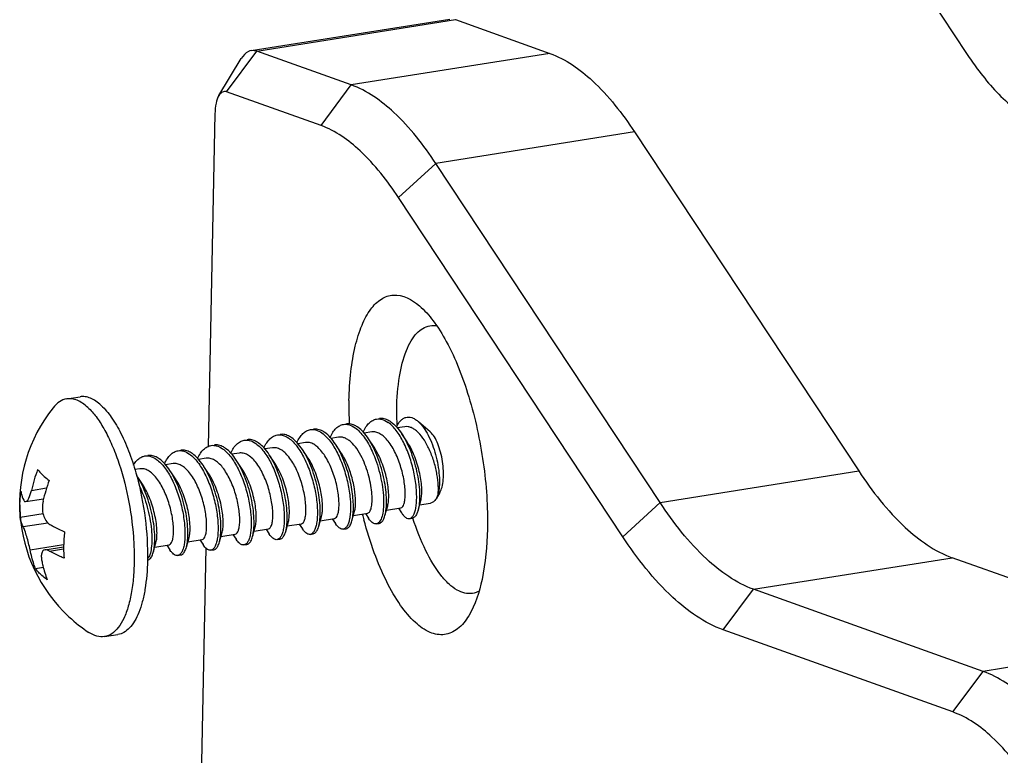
# Model space of a CAD drawing. Header units: millimetres. Extents: x 0 to 549, y 0 to 190.
# Drawn here: x 44.63 to 59, y 78.87 to 89.66 of the extents above; entities that cross this region are included whole.
import ezdxf

# ---------------------------------------------------------------- set-up
doc = ezdxf.new("R2010")
doc.units = ezdxf.units.MM
doc.layers.add('02___PRT_ALL_AXES', color=7, linetype='Continuous')

msp = doc.modelspace()

# ---------------------------------------------------------------- linework, layer by layer
at = {"color": 7, "linetype": 'Continuous'}
for p, q in [((56.563, 92.07), (58.488, 89.158)), ((48.021, 89.201), (50.926, 89.664)), ((48.103, 89.192), (51.009, 89.655)), ((51.009, 89.655), (52.39, 89.161)), ((48.103, 89.192), (48.021, 89.201)), ((47.547, 88.544), (47.875, 89.086)), ((47.661, 88.597), (48.103, 89.192)), ((49.484, 88.699), (48.103, 89.192)), ((52.39, 89.161), (49.484, 88.699)), ((49.042, 88.103), (49.484, 88.699)), ((49.042, 88.103), (47.661, 88.597)), ((47.49, 88.277), (47.389, 83.405)), ((53.628, 88.012), (50.722, 87.549)), ((53.628, 88.012), (56.91, 83.047)), ((50.177, 87.05), (50.722, 87.549)), ((54.004, 82.584), (50.722, 87.549)), ((53.458, 82.084), (50.177, 87.05)), ((54.004, 82.584), (56.91, 83.047)), ((53.458, 82.084), (54.004, 82.584)), ((47.358, 81.92), (47.158, 72.286)), ((55.371, 81.314), (58.277, 81.777)), ((61.636, 80.576), (58.277, 81.777)), ((54.928, 80.719), (55.371, 81.314)), ((58.73, 80.113), (55.371, 81.314)), ((58.288, 79.518), (54.928, 80.719)), ((61.636, 80.576), (58.73, 80.113)), ((58.288, 79.518), (58.73, 80.113))]:
    msp.add_line(p, q, dxfattribs=at)
at = {"color": 6, "linetype": 'Continuous'}
for p, q in [((50.459, 83.775), (50.468, 83.767)), ((50.64, 83.62), (50.469, 83.767)), ((49.784, 83.618), (49.673, 83.6)), ((50.268, 83.695), (50.157, 83.677)), ((50.645, 83.615), (50.639, 83.62)), ((48.815, 83.463), (48.704, 83.446)), ((49.299, 83.541), (49.188, 83.523)), ((49.818, 83.394), (49.738, 83.515)), ((50.303, 83.471), (50.223, 83.592)), ((48.331, 83.386), (48.22, 83.369)), ((48.85, 83.24), (48.77, 83.361)), ((49.334, 83.317), (49.254, 83.438)), ((47.362, 83.232), (47.251, 83.214)), ((47.846, 83.309), (47.735, 83.292)), ((47.881, 83.086), (47.801, 83.207)), ((48.365, 83.163), (48.285, 83.284)), ((46.393, 83.078), (46.319, 83.066)), ((46.878, 83.155), (46.767, 83.137)), ((44.804, 82.763), (45.028, 82.798)), ((44.722, 82.598), (44.983, 82.639)), ((50.462, 82.47), (50.502, 82.614)), ((50.781, 82.731), (50.725, 82.639)), ((50.762, 82.733), (50.754, 82.703)), ((49.494, 82.316), (49.533, 82.459)), ((49.978, 82.393), (50.018, 82.537)), ((50, 82.473), (50.209, 82.506)), ((50.176, 82.501), (50.221, 82.432)), ((50.484, 82.55), (50.645, 82.576)), ((44.977, 82.417), (44.642, 82.364)), ((49.009, 82.239), (49.049, 82.382)), ((49.031, 82.319), (49.24, 82.352)), ((49.207, 82.347), (49.253, 82.278)), ((49.516, 82.396), (49.725, 82.429)), ((49.65, 82.406), (49.647, 82.416)), ((49.691, 82.424), (49.737, 82.355)), ((49.753, 82.332), (49.737, 82.355)), ((44.684, 82.232), (45.044, 82.289)), ((48.041, 82.085), (48.08, 82.228)), ((48.063, 82.165), (48.272, 82.198)), ((48.238, 82.193), (48.284, 82.123)), ((48.525, 82.162), (48.565, 82.305)), ((48.547, 82.242), (48.756, 82.275)), ((48.723, 82.27), (48.769, 82.2)), ((48.784, 82.178), (48.769, 82.2)), ((49.269, 82.255), (49.253, 82.278)), ((47.094, 82.01), (47.303, 82.044)), ((47.27, 82.038), (47.316, 81.969)), ((47.578, 82.087), (47.787, 82.121)), ((47.754, 82.115), (47.8, 82.046)), ((47.816, 82.024), (47.8, 82.046)), ((48.3, 82.101), (48.284, 82.123)), ((44.786, 81.89), (45.276, 81.968)), ((45.004, 81.891), (45.276, 81.935)), ((45.068, 81.875), (45.276, 81.908)), ((46.61, 81.933), (46.819, 81.966)), ((46.786, 81.961), (46.831, 81.892)), ((46.847, 81.87), (46.831, 81.892)), ((47.332, 81.947), (47.316, 81.969)), ((44.98, 81.631), (44.866, 81.613))]:
    msp.add_line(p, q, dxfattribs=at)
for points in [[(46.913, 82.932), (46.845, 83.033), (46.832, 83.052)], [(47.397, 83.009), (47.329, 83.11), (47.317, 83.13)], [(46.428, 82.854), (46.361, 82.956), (46.348, 82.975)], [(47.072, 81.93), (47.097, 82.021), (47.112, 82.074)], [(47.556, 82.007), (47.581, 82.099), (47.596, 82.151)], [(46.588, 81.853), (46.613, 81.944), (46.627, 81.997)]]:
    msp.add_lwpolyline(points, dxfattribs=at)
for centre, radius, start, end in [((55.077, 83.967), 5.627, 178.8831, 182.3106), ((54.499, 83.869), 4.351, 178.8524, 182.0414), ((47.118, 82.231), 2.374, 159.3857, 167.0677), ((47.312, 82.066), 2.399, 159.4259, 167.0275), ((45.523, 82.431), 0.989, 33.3805, 34.2131), ((55.598, 83.919), 6.137, 194.2641, 194.9792), ((50.305, 82.438), 0.0966, 313.6103, 315.8881)]:
    msp.add_arc(centre, radius, start, end, dxfattribs=at)
at = {"color": 7, "linetype": 'Continuous'}
for points, knots in [([(61.324, 88.407), (61.162, 89.551), (60.758, 91.798), (59.917, 95.029), (58.877, 97.988), (57.681, 100.558), (56.376, 102.64), (55.172, 103.982), (54.181, 104.701), (53.48, 105.043), (52.786, 105.212), (52.328, 105.202), (52.111, 105.168)], [0, 0, 0, 0, 0.17044, 0.336301, 0.491921, 0.632273, 0.753448, 0.853352, 0.895597, 0.933336, 0.967621, 1, 1, 1, 1]), ([(60.639, 88.323), (60.45, 89.664), (59.959, 92.275), (58.902, 95.963), (57.772, 98.756), (56.741, 100.685), (55.96, 101.892), (55.155, 102.896), (54.336, 103.684), (53.511, 104.246), (52.685, 104.568), (51.869, 104.632), (51.088, 104.426), (50.372, 103.963), (49.974, 103.529), (49.785, 103.283)], [0, 0, 0, 0, 0.184005, 0.360412, 0.520507, 0.592175, 0.657304, 0.715486, 0.766646, 0.811188, 0.850217, 0.885748, 0.920635, 0.957918, 1, 1, 1, 1]), ([(48.021, 89.201), (48.007, 89.199), (47.946, 89.18), (47.901, 89.128), (47.875, 89.086)], [0, 0, 0, 0, 0.221653, 1, 1, 1, 1]), ([(52.39, 89.161), (52.623, 89.078), (53.1, 88.734), (53.45, 88.281), (53.628, 88.012)], [0, 0, 0, 0, 0.433539, 1, 1, 1, 1]), ([(58.488, 89.158), (58.537, 89.083), (58.725, 88.815), (58.942, 88.565), (59.121, 88.411)], [0, 0, 0, 0, 0.276053, 1, 1, 1, 1]), ([(50.722, 87.549), (50.544, 87.818), (50.194, 88.271), (49.717, 88.616), (49.484, 88.699)], [0, 0, 0, 0, 0.566461, 1, 1, 1, 1]), ([(47.547, 88.544), (47.526, 88.51), (47.499, 88.42), (47.491, 88.329), (47.49, 88.277)], [0, 0, 0, 0, 0.432508, 1, 1, 1, 1]), ([(47.661, 88.597), (47.642, 88.604), (47.591, 88.603), (47.56, 88.565), (47.547, 88.544)], [0, 0, 0, 0, 0.458788, 1, 1, 1, 1]), ([(50.177, 87.05), (50.013, 87.296), (49.693, 87.712), (49.255, 88.027), (49.042, 88.103)], [0, 0, 0, 0, 0.566461, 1, 1, 1, 1]), ([(49.451, 84.077), (49.454, 84.218), (49.471, 84.486), (49.532, 84.857), (49.626, 85.168), (49.751, 85.407), (49.907, 85.571), (50.174, 85.667), (50.377, 85.556), (50.482, 85.466)], [0, 0, 0, 0, 0.19244, 0.364126, 0.511054, 0.631809, 0.72905, 0.812539, 1, 1, 1, 1]), ([(50.482, 85.466), (50.557, 85.401), (50.703, 85.235), (50.971, 84.799), (51.238, 84.102), (51.438, 83.176), (51.484, 82.52), (51.477, 82.196)], [0, 0, 0, 0, 0.085288, 0.188263, 0.438207, 0.721409, 1, 1, 1, 1]), ([(50.149, 83.956), (50.152, 84.115), (50.175, 84.404), (50.255, 84.741), (50.355, 84.95), (50.454, 85.091), (50.563, 85.162), (50.636, 85.174)], [0, 0, 0, 0, 0.343358, 0.626184, 0.741897, 0.840777, 1, 1, 1, 1]), ([(56.91, 83.047), (57.106, 82.749), (57.493, 82.249), (58.02, 81.869), (58.277, 81.777)], [0, 0, 0, 0, 0.566461, 1, 1, 1, 1]), ([(55.371, 81.314), (55.114, 81.406), (54.587, 81.786), (54.2, 82.286), (54.004, 82.584)], [0, 0, 0, 0, 0.433539, 1, 1, 1, 1]), ([(51.204, 80.928), (51.161, 80.856), (51.065, 80.73), (50.85, 80.629), (50.616, 80.674), (50.396, 80.836), (50.185, 81.093), (49.987, 81.439), (49.809, 81.86), (49.713, 82.169), (49.669, 82.332)], [0, 0, 0, 0, 0.096389, 0.175491, 0.255725, 0.354715, 0.480135, 0.632293, 0.807546, 1, 1, 1, 1]), ([(51.26, 81.254), (51.184, 81.241), (51.051, 81.28), (50.906, 81.394), (50.739, 81.579), (50.553, 81.901), (50.439, 82.192), (50.387, 82.354)], [0, 0, 0, 0, 0.156547, 0.25519, 0.37128, 0.655858, 1, 1, 1, 1]), ([(51.477, 82.196), (51.472, 81.949), (51.433, 81.515), (51.302, 81.089), (51.204, 80.928)], [0, 0, 0, 0, 0.56751, 1, 1, 1, 1]), ([(54.928, 80.719), (54.652, 80.818), (54.085, 81.226), (53.669, 81.764), (53.458, 82.084)], [0, 0, 0, 0, 0.433539, 1, 1, 1, 1]), ([(59.968, 78.964), (59.79, 79.233), (59.44, 79.686), (58.963, 80.03), (58.73, 80.113)], [0, 0, 0, 0, 0.566461, 1, 1, 1, 1]), ([(59.423, 78.464), (59.26, 78.711), (58.939, 79.126), (58.501, 79.442), (58.288, 79.518)], [0, 0, 0, 0, 0.566461, 1, 1, 1, 1])]:
    msp.add_open_spline(points, degree=3, knots=knots, dxfattribs=at)
for points in [[(50.636, 85.174), (50.671, 85.179), (50.707, 85.178), (50.741, 85.171)], [(51.356, 81.287), (51.327, 81.271), (51.294, 81.259), (51.26, 81.254)]]:
    msp.add_open_spline(points, degree=3, dxfattribs=at)
at = {"color": 6, "linetype": 'Continuous'}
for points, knots in [([(49.659, 83.617), (49.671, 83.642), (49.696, 83.689), (49.743, 83.748), (49.796, 83.789), (49.836, 83.803), (49.856, 83.806)], [0, 0, 0, 0, 0.298256, 0.559159, 0.788784, 1, 1, 1, 1]), ([(49.897, 83.808), (49.907, 83.807), (49.953, 83.8), (49.995, 83.778), (50.024, 83.757)], [0, 0, 0, 0, 0.229895, 1, 1, 1, 1]), ([(50.036, 83.783), (50.014, 83.795), (49.97, 83.814), (49.921, 83.816), (49.898, 83.813)], [0, 0, 0, 0, 0.525834, 1, 1, 1, 1]), ([(50.374, 82.371), (50.385, 82.382), (50.403, 82.411), (50.422, 82.465), (50.435, 82.534), (50.445, 82.65), (50.438, 82.819), (50.403, 83.036), (50.341, 83.258), (50.256, 83.464), (50.154, 83.635), (50.069, 83.725), (50.024, 83.757)], [0, 0, 0, 0, 0.029469, 0.067235, 0.113689, 0.168421, 0.298872, 0.448684, 0.605509, 0.756579, 0.890578, 1, 1, 1, 1]), ([(50.066, 83.764), (50.064, 83.766), (50.054, 83.773), (50.044, 83.779), (50.036, 83.783)], [0, 0, 0, 0, 0.256048, 1, 1, 1, 1]), ([(50.066, 83.764), (50.096, 83.743), (50.153, 83.69), (50.199, 83.627), (50.223, 83.592)], [0, 0, 0, 0, 0.461601, 1, 1, 1, 1]), ([(50.145, 83.693), (50.154, 83.71), (50.172, 83.743), (50.205, 83.784), (50.243, 83.815), (50.283, 83.833), (50.327, 83.838), (50.372, 83.829), (50.417, 83.808), (50.445, 83.787), (50.459, 83.775)], [0, 0, 0, 0, 0.150888, 0.284926, 0.404588, 0.514609, 0.621968, 0.734514, 0.859043, 1, 1, 1, 1]), ([(50.468, 83.767), (50.496, 83.742), (50.548, 83.679), (50.641, 83.522), (50.727, 83.287), (50.772, 83.04), (50.778, 82.853), (50.769, 82.77), (50.762, 82.733)], [0, 0, 0, 0, 0.100778, 0.219504, 0.493983, 0.774511, 0.897856, 1, 1, 1, 1]), ([(48.691, 83.462), (48.702, 83.488), (48.727, 83.535), (48.774, 83.594), (48.827, 83.635), (48.868, 83.649), (48.887, 83.652)], [0, 0, 0, 0, 0.29826, 0.559156, 0.788776, 1, 1, 1, 1]), ([(48.928, 83.654), (48.939, 83.653), (48.984, 83.646), (49.026, 83.624), (49.055, 83.603)], [0, 0, 0, 0, 0.229895, 1, 1, 1, 1]), ([(49.068, 83.629), (49.046, 83.641), (49.001, 83.66), (48.952, 83.662), (48.93, 83.659)], [0, 0, 0, 0, 0.525833, 1, 1, 1, 1]), ([(49.055, 83.603), (49.101, 83.571), (49.187, 83.478), (49.29, 83.304), (49.376, 83.094), (49.437, 82.869), (49.471, 82.65), (49.476, 82.481), (49.465, 82.366), (49.45, 82.299), (49.43, 82.247), (49.41, 82.22), (49.399, 82.211)], [0, 0, 0, 0, 0.11056, 0.246196, 0.398996, 0.557132, 0.707323, 0.836847, 0.890586, 0.935728, 0.971976, 1, 1, 1, 1]), ([(49.098, 83.61), (49.095, 83.612), (49.085, 83.618), (49.075, 83.625), (49.068, 83.629)], [0, 0, 0, 0, 0.25605, 1, 1, 1, 1]), ([(49.254, 83.438), (49.231, 83.473), (49.184, 83.535), (49.127, 83.589), (49.098, 83.61)], [0, 0, 0, 0, 0.538385, 1, 1, 1, 1]), ([(49.175, 83.539), (49.186, 83.565), (49.211, 83.612), (49.258, 83.671), (49.312, 83.712), (49.352, 83.726), (49.372, 83.729)], [0, 0, 0, 0, 0.298284, 0.559201, 0.788816, 1, 1, 1, 1]), ([(49.413, 83.731), (49.423, 83.73), (49.469, 83.723), (49.511, 83.701), (49.54, 83.68)], [0, 0, 0, 0, 0.229897, 1, 1, 1, 1]), ([(49.552, 83.706), (49.53, 83.718), (49.485, 83.737), (49.436, 83.739), (49.414, 83.736)], [0, 0, 0, 0, 0.52583, 1, 1, 1, 1]), ([(49.54, 83.68), (49.564, 83.663), (49.612, 83.62), (49.703, 83.508), (49.757, 83.408), (49.79, 83.335)], [0, 0, 0, 0, 0.20828, 0.44643, 1, 1, 1, 1]), ([(49.582, 83.687), (49.579, 83.689), (49.57, 83.695), (49.56, 83.702), (49.552, 83.706)], [0, 0, 0, 0, 0.256051, 1, 1, 1, 1]), ([(49.738, 83.515), (49.715, 83.55), (49.668, 83.613), (49.611, 83.666), (49.582, 83.687)], [0, 0, 0, 0, 0.5384, 1, 1, 1, 1]), ([(50.209, 82.506), (50.232, 82.51), (50.252, 82.546), (50.263, 82.585), (50.271, 82.629), (50.276, 82.694), (50.273, 82.782), (50.262, 82.882), (50.242, 82.988), (50.204, 83.134), (50.14, 83.304), (50.052, 83.455), (49.969, 83.546), (49.908, 83.593), (49.846, 83.619), (49.803, 83.621), (49.784, 83.618)], [0, 0, 0, 0, 0.051838, 0.072148, 0.095587, 0.151454, 0.218147, 0.293643, 0.375492, 0.46099, 0.631624, 0.78475, 0.850039, 0.906713, 0.955717, 1, 1, 1, 1]), ([(50.754, 82.703), (50.76, 82.746), (50.76, 82.844), (50.741, 83.001), (50.701, 83.173), (50.64, 83.342), (50.562, 83.492), (50.484, 83.595), (50.416, 83.653), (50.366, 83.682), (50.317, 83.697), (50.283, 83.697), (50.268, 83.695)], [0, 0, 0, 0, 0.109107, 0.244848, 0.395963, 0.549708, 0.693704, 0.817983, 0.871109, 0.918269, 0.960543, 1, 1, 1, 1]), ([(50.781, 82.731), (50.796, 82.756), (50.818, 82.819), (50.835, 82.926), (50.836, 83.052), (50.822, 83.186), (50.795, 83.319), (50.755, 83.44), (50.708, 83.54), (50.667, 83.595), (50.645, 83.615)], [0, 0, 0, 0, 0.092746, 0.210766, 0.348237, 0.496369, 0.645043, 0.784076, 0.90447, 1, 1, 1, 1]), ([(47.722, 83.308), (47.734, 83.334), (47.759, 83.381), (47.805, 83.44), (47.859, 83.48), (47.899, 83.494), (47.919, 83.498)], [0, 0, 0, 0, 0.298268, 0.559172, 0.788792, 1, 1, 1, 1]), ([(47.96, 83.499), (47.97, 83.498), (48.016, 83.491), (48.058, 83.469), (48.087, 83.449)], [0, 0, 0, 0, 0.229895, 1, 1, 1, 1]), ([(48.099, 83.475), (48.077, 83.487), (48.032, 83.506), (47.983, 83.508), (47.961, 83.504)], [0, 0, 0, 0, 0.525837, 1, 1, 1, 1]), ([(48.129, 83.456), (48.127, 83.457), (48.117, 83.464), (48.107, 83.47), (48.099, 83.475)], [0, 0, 0, 0, 0.256046, 1, 1, 1, 1]), ([(48.285, 83.284), (48.262, 83.319), (48.216, 83.381), (48.158, 83.435), (48.129, 83.456)], [0, 0, 0, 0, 0.538413, 1, 1, 1, 1]), ([(48.206, 83.385), (48.218, 83.411), (48.243, 83.458), (48.29, 83.517), (48.343, 83.558), (48.383, 83.572), (48.403, 83.575)], [0, 0, 0, 0, 0.298272, 0.55918, 0.788799, 1, 1, 1, 1]), ([(48.444, 83.576), (48.454, 83.576), (48.5, 83.568), (48.542, 83.546), (48.571, 83.526)], [0, 0, 0, 0, 0.229898, 1, 1, 1, 1]), ([(48.583, 83.552), (48.561, 83.564), (48.517, 83.583), (48.468, 83.585), (48.446, 83.581)], [0, 0, 0, 0, 0.525832, 1, 1, 1, 1]), ([(48.571, 83.526), (48.617, 83.494), (48.703, 83.401), (48.806, 83.227), (48.891, 83.017), (48.953, 82.791), (48.987, 82.572), (48.992, 82.403), (48.98, 82.288), (48.965, 82.221), (48.945, 82.17), (48.926, 82.143), (48.915, 82.134)], [0, 0, 0, 0, 0.110583, 0.246258, 0.399092, 0.557249, 0.707441, 0.836942, 0.890661, 0.93578, 0.972001, 1, 1, 1, 1]), ([(48.613, 83.533), (48.611, 83.534), (48.601, 83.541), (48.591, 83.547), (48.583, 83.552)], [0, 0, 0, 0, 0.256045, 1, 1, 1, 1]), ([(48.77, 83.361), (48.747, 83.396), (48.7, 83.458), (48.643, 83.512), (48.613, 83.533)], [0, 0, 0, 0, 0.538399, 1, 1, 1, 1]), ([(49.24, 82.352), (49.263, 82.356), (49.283, 82.392), (49.294, 82.431), (49.303, 82.475), (49.307, 82.54), (49.305, 82.628), (49.294, 82.727), (49.274, 82.834), (49.236, 82.979), (49.171, 83.15), (49.083, 83.301), (49.001, 83.392), (48.94, 83.439), (48.877, 83.465), (48.834, 83.467), (48.815, 83.463)], [0, 0, 0, 0, 0.051839, 0.07215, 0.095587, 0.151455, 0.218148, 0.293645, 0.375493, 0.460991, 0.631625, 0.78475, 0.85004, 0.906713, 0.955717, 1, 1, 1, 1]), ([(49.642, 83.241), (49.619, 83.287), (49.572, 83.37), (49.498, 83.458), (49.435, 83.507), (49.389, 83.531), (49.344, 83.543), (49.314, 83.543), (49.299, 83.541)], [0, 0, 0, 0, 0.318503, 0.591741, 0.709187, 0.814444, 0.909975, 1, 1, 1, 1]), ([(49.978, 82.393), (49.987, 82.426), (49.999, 82.502), (50.003, 82.68), (49.971, 82.933), (49.886, 83.236), (49.794, 83.43), (49.738, 83.515)], [0, 0, 0, 0, 0.087787, 0.195759, 0.455614, 0.738693, 1, 1, 1, 1]), ([(50.223, 83.592), (50.279, 83.507), (50.37, 83.313), (50.456, 83.011), (50.488, 82.757), (50.483, 82.579), (50.471, 82.503), (50.462, 82.47)], [0, 0, 0, 0, 0.261312, 0.544396, 0.804253, 0.912218, 1, 1, 1, 1]), ([(50.502, 82.614), (50.508, 82.637), (50.517, 82.692), (50.518, 82.825), (50.491, 83.018), (50.422, 83.252), (50.348, 83.404), (50.303, 83.471)], [0, 0, 0, 0, 0.08141, 0.184838, 0.44149, 0.728731, 1, 1, 1, 1]), ([(46.753, 83.154), (46.765, 83.18), (46.79, 83.227), (46.837, 83.285), (46.89, 83.326), (46.93, 83.34), (46.95, 83.343)], [0, 0, 0, 0, 0.298269, 0.559169, 0.788787, 1, 1, 1, 1]), ([(46.991, 83.345), (47.001, 83.344), (47.047, 83.337), (47.089, 83.315), (47.118, 83.295)], [0, 0, 0, 0, 0.229891, 1, 1, 1, 1]), ([(47.13, 83.32), (47.109, 83.333), (47.064, 83.351), (47.015, 83.354), (46.992, 83.35)], [0, 0, 0, 0, 0.525827, 1, 1, 1, 1]), ([(47.16, 83.301), (47.158, 83.303), (47.148, 83.31), (47.138, 83.316), (47.13, 83.32)], [0, 0, 0, 0, 0.256053, 1, 1, 1, 1]), ([(47.238, 83.231), (47.249, 83.257), (47.274, 83.304), (47.321, 83.362), (47.374, 83.403), (47.415, 83.417), (47.434, 83.42)], [0, 0, 0, 0, 0.29823, 0.559132, 0.788768, 1, 1, 1, 1]), ([(47.475, 83.422), (47.486, 83.421), (47.531, 83.414), (47.574, 83.392), (47.602, 83.372)], [0, 0, 0, 0, 0.229899, 1, 1, 1, 1]), ([(47.615, 83.398), (47.593, 83.41), (47.548, 83.429), (47.499, 83.431), (47.477, 83.427)], [0, 0, 0, 0, 0.525834, 1, 1, 1, 1]), ([(47.602, 83.372), (47.648, 83.339), (47.734, 83.247), (47.837, 83.073), (47.922, 82.864), (47.984, 82.639), (48.018, 82.42), (48.023, 82.251), (48.012, 82.135), (47.997, 82.068), (47.977, 82.016), (47.958, 81.989), (47.947, 81.98)], [0, 0, 0, 0, 0.11045, 0.245926, 0.398555, 0.556559, 0.706712, 0.836325, 0.890165, 0.935439, 0.971837, 1, 1, 1, 1]), ([(47.645, 83.378), (47.642, 83.38), (47.633, 83.387), (47.622, 83.393), (47.615, 83.398)], [0, 0, 0, 0, 0.256048, 1, 1, 1, 1]), ([(47.801, 83.207), (47.778, 83.242), (47.731, 83.304), (47.674, 83.358), (47.645, 83.378)], [0, 0, 0, 0, 0.5384, 1, 1, 1, 1]), ([(48.272, 82.198), (48.294, 82.201), (48.314, 82.237), (48.326, 82.277), (48.334, 82.321), (48.339, 82.386), (48.336, 82.474), (48.325, 82.573), (48.305, 82.679), (48.267, 82.825), (48.202, 82.996), (48.114, 83.147), (48.032, 83.238), (47.971, 83.284), (47.908, 83.31), (47.866, 83.312), (47.846, 83.309)], [0, 0, 0, 0, 0.051839, 0.072151, 0.095587, 0.151455, 0.218148, 0.293645, 0.375494, 0.460991, 0.631625, 0.78475, 0.85004, 0.906713, 0.955717, 1, 1, 1, 1]), ([(48.087, 83.449), (48.132, 83.416), (48.219, 83.324), (48.322, 83.15), (48.407, 82.94), (48.468, 82.715), (48.502, 82.495), (48.508, 82.326), (48.496, 82.211), (48.481, 82.144), (48.461, 82.093), (48.441, 82.066), (48.431, 82.057)], [0, 0, 0, 0, 0.110553, 0.246183, 0.398979, 0.557117, 0.707305, 0.836827, 0.890568, 0.935716, 0.97197, 1, 1, 1, 1]), ([(48.756, 82.275), (48.779, 82.279), (48.799, 82.315), (48.81, 82.354), (48.818, 82.398), (48.823, 82.463), (48.82, 82.551), (48.809, 82.65), (48.789, 82.757), (48.751, 82.902), (48.687, 83.073), (48.599, 83.224), (48.516, 83.315), (48.455, 83.361), (48.393, 83.388), (48.35, 83.389), (48.331, 83.386)], [0, 0, 0, 0, 0.051838, 0.072149, 0.095586, 0.151453, 0.218147, 0.293643, 0.375492, 0.46099, 0.631625, 0.784751, 0.85004, 0.906713, 0.955717, 1, 1, 1, 1]), ([(49.009, 82.239), (49.018, 82.272), (49.03, 82.348), (49.035, 82.526), (49.003, 82.779), (48.917, 83.082), (48.826, 83.276), (48.77, 83.361)], [0, 0, 0, 0, 0.087782, 0.195752, 0.455609, 0.738693, 1, 1, 1, 1]), ([(49.348, 83.265), (49.341, 83.281), (49.313, 83.34), (49.281, 83.398), (49.254, 83.438)], [0, 0, 0, 0, 0.261245, 1, 1, 1, 1]), ([(49.4, 83.203), (49.395, 83.213), (49.375, 83.252), (49.352, 83.29), (49.334, 83.317)], [0, 0, 0, 0, 0.258589, 1, 1, 1, 1]), ([(49.79, 83.335), (49.837, 83.232), (49.909, 83.019), (49.954, 82.751), (49.96, 82.555), (49.949, 82.437), (49.927, 82.348), (49.9, 82.302), (49.883, 82.288)], [0, 0, 0, 0, 0.313746, 0.616547, 0.747179, 0.856376, 0.940619, 1, 1, 1, 1]), ([(50.018, 82.537), (50.024, 82.56), (50.032, 82.615), (50.034, 82.747), (50.007, 82.941), (49.937, 83.175), (49.863, 83.327), (49.818, 83.394)], [0, 0, 0, 0, 0.08141, 0.184839, 0.441492, 0.728732, 1, 1, 1, 1]), ([(46.297, 83.131), (46.308, 83.15), (46.331, 83.183), (46.372, 83.225), (46.417, 83.253), (46.45, 83.264), (46.466, 83.266)], [0, 0, 0, 0, 0.287806, 0.545492, 0.779418, 1, 1, 1, 1]), ([(46.507, 83.268), (46.517, 83.267), (46.563, 83.26), (46.605, 83.238), (46.634, 83.217)], [0, 0, 0, 0, 0.229903, 1, 1, 1, 1]), ([(46.646, 83.243), (46.624, 83.256), (46.58, 83.274), (46.531, 83.276), (46.508, 83.273)], [0, 0, 0, 0, 0.525836, 1, 1, 1, 1]), ([(46.634, 83.217), (46.679, 83.185), (46.766, 83.092), (46.869, 82.918), (46.954, 82.709), (47.016, 82.483), (47.049, 82.264), (47.055, 82.095), (47.043, 81.98), (47.028, 81.913), (47.008, 81.861), (46.988, 81.834), (46.978, 81.825)], [0, 0, 0, 0, 0.110557, 0.246189, 0.398986, 0.557116, 0.707304, 0.836832, 0.890576, 0.935723, 0.971974, 1, 1, 1, 1]), ([(46.676, 83.224), (46.674, 83.226), (46.664, 83.233), (46.654, 83.239), (46.646, 83.243)], [0, 0, 0, 0, 0.256046, 1, 1, 1, 1]), ([(46.832, 83.052), (46.809, 83.087), (46.763, 83.15), (46.705, 83.203), (46.676, 83.224)], [0, 0, 0, 0, 0.538399, 1, 1, 1, 1]), ([(47.118, 83.295), (47.164, 83.262), (47.25, 83.169), (47.353, 82.995), (47.438, 82.786), (47.5, 82.56), (47.534, 82.341), (47.539, 82.172), (47.527, 82.057), (47.513, 81.99), (47.492, 81.938), (47.473, 81.911), (47.462, 81.902)], [0, 0, 0, 0, 0.11056, 0.246195, 0.398996, 0.557138, 0.70733, 0.83685, 0.890588, 0.935729, 0.971976, 1, 1, 1, 1]), ([(47.317, 83.13), (47.294, 83.164), (47.247, 83.227), (47.19, 83.281), (47.16, 83.301)], [0, 0, 0, 0, 0.538406, 1, 1, 1, 1]), ([(47.787, 82.121), (47.81, 82.124), (47.83, 82.16), (47.841, 82.2), (47.85, 82.244), (47.854, 82.309), (47.852, 82.397), (47.841, 82.496), (47.821, 82.602), (47.783, 82.748), (47.718, 82.919), (47.63, 83.07), (47.548, 83.161), (47.487, 83.207), (47.424, 83.233), (47.382, 83.235), (47.362, 83.232)], [0, 0, 0, 0, 0.051837, 0.072147, 0.095585, 0.151451, 0.218144, 0.29364, 0.375489, 0.460987, 0.631623, 0.784749, 0.850039, 0.906713, 0.955717, 1, 1, 1, 1]), ([(48.041, 82.085), (48.05, 82.118), (48.061, 82.193), (48.066, 82.371), (48.034, 82.625), (47.949, 82.928), (47.857, 83.122), (47.801, 83.207)], [0, 0, 0, 0, 0.08778, 0.195743, 0.455595, 0.73869, 1, 1, 1, 1]), ([(48.525, 82.162), (48.534, 82.195), (48.546, 82.271), (48.55, 82.449), (48.518, 82.702), (48.433, 83.005), (48.341, 83.199), (48.285, 83.284)], [0, 0, 0, 0, 0.087781, 0.195745, 0.455598, 0.738681, 1, 1, 1, 1]), ([(49.049, 82.382), (49.056, 82.406), (49.064, 82.461), (49.065, 82.593), (49.038, 82.786), (48.969, 83.021), (48.895, 83.173), (48.85, 83.24)], [0, 0, 0, 0, 0.08141, 0.184839, 0.441492, 0.728732, 1, 1, 1, 1]), ([(49.494, 82.316), (49.501, 82.343), (49.512, 82.404), (49.52, 82.546), (49.503, 82.752), (49.448, 83.01), (49.386, 83.182), (49.348, 83.265)], [0, 0, 0, 0, 0.086329, 0.189989, 0.438679, 0.719285, 1, 1, 1, 1]), ([(49.533, 82.459), (49.539, 82.479), (49.546, 82.525), (49.551, 82.634), (49.534, 82.796), (49.485, 83), (49.432, 83.137), (49.4, 83.203)], [0, 0, 0, 0, 0.080491, 0.180439, 0.427556, 0.712382, 1, 1, 1, 1]), ([(49.725, 82.429), (49.73, 82.43), (49.743, 82.436), (49.758, 82.453), (49.77, 82.478), (49.779, 82.511), (49.786, 82.55), (49.792, 82.616), (49.789, 82.712), (49.773, 82.838), (49.743, 82.974), (49.7, 83.11), (49.663, 83.199), (49.642, 83.241)], [0, 0, 0, 0, 0.020958, 0.046147, 0.077977, 0.117397, 0.16456, 0.219203, 0.34859, 0.499512, 0.664156, 0.833871, 1, 1, 1, 1]), ([(44.896, 83.067), (44.901, 83.06), (44.925, 83.032), (44.951, 83.006), (44.971, 82.986)], [0, 0, 0, 0, 0.240364, 1, 1, 1, 1]), ([(46.819, 81.966), (46.842, 81.97), (46.861, 82.006), (46.873, 82.046), (46.881, 82.09), (46.886, 82.154), (46.883, 82.243), (46.872, 82.342), (46.852, 82.448), (46.814, 82.594), (46.749, 82.765), (46.661, 82.915), (46.579, 83.006), (46.518, 83.053), (46.456, 83.079), (46.413, 83.081), (46.393, 83.078)], [0, 0, 0, 0, 0.051838, 0.072148, 0.095586, 0.151453, 0.218147, 0.293643, 0.375492, 0.46099, 0.631625, 0.78475, 0.85004, 0.906713, 0.955717, 1, 1, 1, 1]), ([(47.072, 81.93), (47.081, 81.963), (47.093, 82.039), (47.097, 82.217), (47.066, 82.471), (46.98, 82.773), (46.889, 82.967), (46.832, 83.052)], [0, 0, 0, 0, 0.087781, 0.195748, 0.455605, 0.738696, 1, 1, 1, 1]), ([(47.303, 82.044), (47.326, 82.047), (47.346, 82.083), (47.357, 82.123), (47.365, 82.167), (47.37, 82.231), (47.368, 82.32), (47.356, 82.419), (47.336, 82.525), (47.298, 82.671), (47.234, 82.842), (47.146, 82.993), (47.063, 83.084), (47.002, 83.13), (46.94, 83.156), (46.897, 83.158), (46.878, 83.155)], [0, 0, 0, 0, 0.051839, 0.072151, 0.095587, 0.151455, 0.218149, 0.293645, 0.375494, 0.460991, 0.631626, 0.78475, 0.85004, 0.906713, 0.955717, 1, 1, 1, 1]), ([(47.556, 82.007), (47.565, 82.04), (47.577, 82.116), (47.582, 82.294), (47.55, 82.548), (47.465, 82.851), (47.373, 83.044), (47.317, 83.13)], [0, 0, 0, 0, 0.087786, 0.195753, 0.455609, 0.738691, 1, 1, 1, 1]), ([(48.08, 82.228), (48.087, 82.251), (48.095, 82.307), (48.097, 82.439), (48.07, 82.632), (48, 82.867), (47.926, 83.018), (47.881, 83.086)], [0, 0, 0, 0, 0.08141, 0.184839, 0.441492, 0.728732, 1, 1, 1, 1]), ([(48.565, 82.305), (48.571, 82.329), (48.579, 82.384), (48.581, 82.516), (48.554, 82.709), (48.485, 82.944), (48.411, 83.095), (48.365, 83.163)], [0, 0, 0, 0, 0.081409, 0.184838, 0.44149, 0.728732, 1, 1, 1, 1]), ([(44.971, 82.986), (44.979, 82.98), (45.009, 82.952), (45.041, 82.927), (45.066, 82.909)], [0, 0, 0, 0, 0.240554, 1, 1, 1, 1]), ([(46.588, 81.853), (46.597, 81.886), (46.609, 81.962), (46.613, 82.14), (46.581, 82.394), (46.496, 82.696), (46.404, 82.89), (46.348, 82.975)], [0, 0, 0, 0, 0.087788, 0.195762, 0.455619, 0.738696, 1, 1, 1, 1]), ([(47.112, 82.074), (47.118, 82.097), (47.126, 82.152), (47.128, 82.285), (47.101, 82.478), (47.032, 82.712), (46.958, 82.864), (46.913, 82.932)], [0, 0, 0, 0, 0.081408, 0.184835, 0.441487, 0.728729, 1, 1, 1, 1]), ([(47.596, 82.151), (47.603, 82.174), (47.611, 82.229), (47.613, 82.362), (47.585, 82.555), (47.516, 82.79), (47.442, 82.941), (47.397, 83.009)], [0, 0, 0, 0, 0.081408, 0.184835, 0.441487, 0.72873, 1, 1, 1, 1]), ([(44.642, 82.364), (44.64, 82.396), (44.632, 82.525), (44.639, 82.655), (44.65, 82.752)], [0, 0, 0, 0, 0.246784, 1, 1, 1, 1]), ([(44.65, 82.752), (44.652, 82.741), (44.66, 82.695), (44.676, 82.651), (44.692, 82.619)], [0, 0, 0, 0, 0.242383, 1, 1, 1, 1]), ([(44.722, 82.598), (44.73, 82.599), (44.749, 82.615), (44.779, 82.669), (44.795, 82.723), (44.804, 82.763)], [0, 0, 0, 0, 0.136298, 0.352661, 1, 1, 1, 1]), ([(46.381, 82.835), (46.431, 82.734), (46.508, 82.522), (46.559, 82.252), (46.57, 82.05), (46.563, 81.926), (46.544, 81.829), (46.519, 81.776), (46.503, 81.758)], [0, 0, 0, 0, 0.303233, 0.602993, 0.73507, 0.847463, 0.93615, 1, 1, 1, 1]), ([(46.627, 81.997), (46.634, 82.02), (46.642, 82.075), (46.644, 82.208), (46.617, 82.401), (46.547, 82.635), (46.473, 82.787), (46.428, 82.854)], [0, 0, 0, 0, 0.081409, 0.184836, 0.441488, 0.728729, 1, 1, 1, 1]), ([(44.692, 82.619), (44.696, 82.613), (44.701, 82.604), (44.713, 82.597), (44.719, 82.597), (44.722, 82.598)], [0, 0, 0, 0, 0.569476, 0.789839, 1, 1, 1, 1]), ([(44.975, 82.604), (44.967, 82.571), (44.961, 82.502), (44.978, 82.379), (45.028, 82.291), (45.076, 82.263)], [0, 0, 0, 0, 0.27529, 0.550999, 1, 1, 1, 1]), ([(50.725, 82.639), (50.715, 82.623), (50.694, 82.595), (50.661, 82.578), (50.645, 82.576)], [0, 0, 0, 0, 0.548775, 1, 1, 1, 1]), ([(50.754, 82.703), (50.752, 82.697), (50.744, 82.675), (50.734, 82.654), (50.725, 82.639)], [0, 0, 0, 0, 0.26986, 1, 1, 1, 1]), ([(50.462, 82.47), (50.458, 82.455), (50.45, 82.429), (50.433, 82.398), (50.413, 82.372), (50.392, 82.359), (50.379, 82.357)], [0, 0, 0, 0, 0.329369, 0.537055, 0.713884, 1, 1, 1, 1]), ([(44.684, 82.232), (44.679, 82.242), (44.659, 82.285), (44.647, 82.33), (44.642, 82.364)], [0, 0, 0, 0, 0.2599, 1, 1, 1, 1]), ([(49.41, 82.202), (49.419, 82.204), (49.444, 82.215), (49.474, 82.256), (49.487, 82.294), (49.494, 82.316)], [0, 0, 0, 0, 0.185502, 0.529353, 1, 1, 1, 1]), ([(49.852, 82.273), (49.844, 82.271), (49.827, 82.272), (49.802, 82.284), (49.776, 82.304), (49.761, 82.322), (49.753, 82.332)], [0, 0, 0, 0, 0.195098, 0.416507, 0.682003, 1, 1, 1, 1]), ([(49.894, 82.279), (49.903, 82.281), (49.928, 82.292), (49.958, 82.333), (49.972, 82.371), (49.978, 82.393)], [0, 0, 0, 0, 0.185493, 0.52932, 1, 1, 1, 1]), ([(50.221, 82.432), (50.23, 82.418), (50.246, 82.397), (50.271, 82.372), (50.298, 82.353), (50.322, 82.348), (50.336, 82.35)], [0, 0, 0, 0, 0.329379, 0.53704, 0.713886, 1, 1, 1, 1]), ([(50.336, 82.35), (50.339, 82.35), (50.352, 82.354), (50.364, 82.361), (50.372, 82.368)], [0, 0, 0, 0, 0.237119, 1, 1, 1, 1]), ([(44.786, 81.89), (44.772, 81.957), (44.749, 82.052), (44.712, 82.165), (44.694, 82.213), (44.684, 82.232)], [0, 0, 0, 0, 0.569055, 0.82261, 1, 1, 1, 1]), ([(45.076, 82.263), (45.093, 82.254), (45.162, 82.215), (45.234, 82.182), (45.29, 82.158)], [0, 0, 0, 0, 0.238917, 1, 1, 1, 1]), ([(48.883, 82.118), (48.876, 82.117), (48.858, 82.118), (48.833, 82.13), (48.808, 82.15), (48.792, 82.168), (48.784, 82.178)], [0, 0, 0, 0, 0.195096, 0.41649, 0.68198, 1, 1, 1, 1]), ([(48.926, 82.125), (48.935, 82.127), (48.959, 82.138), (48.99, 82.179), (49.003, 82.216), (49.009, 82.239)], [0, 0, 0, 0, 0.185494, 0.529337, 1, 1, 1, 1]), ([(49.368, 82.196), (49.36, 82.194), (49.343, 82.195), (49.317, 82.207), (49.292, 82.227), (49.277, 82.245), (49.269, 82.255)], [0, 0, 0, 0, 0.195093, 0.4165, 0.681994, 1, 1, 1, 1]), ([(49.399, 82.211), (49.397, 82.209), (49.387, 82.202), (49.376, 82.197), (49.368, 82.196)], [0, 0, 0, 0, 0.26693, 1, 1, 1, 1]), ([(49.883, 82.288), (49.881, 82.286), (49.872, 82.279), (49.86, 82.274), (49.852, 82.273)], [0, 0, 0, 0, 0.266605, 1, 1, 1, 1]), ([(45.29, 82.158), (45.286, 82.125), (45.274, 81.996), (45.274, 81.866), (45.282, 81.77)], [0, 0, 0, 0, 0.253522, 1, 1, 1, 1]), ([(47.849, 81.988), (47.846, 81.991), (47.834, 82.002), (47.823, 82.014), (47.816, 82.024)], [0, 0, 0, 0, 0.228763, 1, 1, 1, 1]), ([(47.957, 81.971), (47.966, 81.972), (47.991, 81.983), (48.021, 82.024), (48.035, 82.062), (48.041, 82.085)], [0, 0, 0, 0, 0.185494, 0.529342, 1, 1, 1, 1]), ([(48.399, 82.041), (48.391, 82.04), (48.374, 82.041), (48.349, 82.053), (48.323, 82.073), (48.308, 82.091), (48.3, 82.101)], [0, 0, 0, 0, 0.195092, 0.416494, 0.681987, 1, 1, 1, 1]), ([(48.431, 82.057), (48.428, 82.055), (48.419, 82.047), (48.408, 82.043), (48.399, 82.041)], [0, 0, 0, 0, 0.266955, 1, 1, 1, 1]), ([(48.441, 82.048), (48.45, 82.049), (48.475, 82.06), (48.505, 82.101), (48.519, 82.139), (48.525, 82.162)], [0, 0, 0, 0, 0.185503, 0.529367, 1, 1, 1, 1]), ([(48.915, 82.134), (48.912, 82.132), (48.903, 82.124), (48.892, 82.12), (48.883, 82.118)], [0, 0, 0, 0, 0.266792, 1, 1, 1, 1]), ([(44.866, 81.613), (44.857, 81.635), (44.825, 81.726), (44.8, 81.819), (44.786, 81.89)], [0, 0, 0, 0, 0.247937, 1, 1, 1, 1]), ([(45.004, 81.891), (44.993, 81.89), (44.97, 81.877), (44.952, 81.839), (44.948, 81.789), (44.952, 81.752), (44.956, 81.732)], [0, 0, 0, 0, 0.182552, 0.393988, 0.666455, 1, 1, 1, 1]), ([(45.068, 81.875), (45.063, 81.878), (45.043, 81.888), (45.02, 81.894), (45.004, 81.891)], [0, 0, 0, 0, 0.290177, 1, 1, 1, 1]), ([(45.282, 81.77), (45.263, 81.778), (45.19, 81.81), (45.119, 81.846), (45.068, 81.875)], [0, 0, 0, 0, 0.261051, 1, 1, 1, 1]), ([(46.988, 81.817), (46.997, 81.818), (47.022, 81.829), (47.053, 81.87), (47.066, 81.908), (47.072, 81.93)], [0, 0, 0, 0, 0.185491, 0.529333, 1, 1, 1, 1]), ([(47.43, 81.887), (47.423, 81.886), (47.405, 81.887), (47.38, 81.898), (47.355, 81.919), (47.339, 81.937), (47.332, 81.947)], [0, 0, 0, 0, 0.195093, 0.4165, 0.681993, 1, 1, 1, 1]), ([(47.462, 81.902), (47.46, 81.9), (47.45, 81.893), (47.439, 81.888), (47.43, 81.887)], [0, 0, 0, 0, 0.266929, 1, 1, 1, 1]), ([(47.473, 81.894), (47.482, 81.895), (47.507, 81.906), (47.537, 81.947), (47.55, 81.985), (47.556, 82.007)], [0, 0, 0, 0, 0.185485, 0.529324, 1, 1, 1, 1]), ([(47.915, 81.964), (47.904, 81.962), (47.879, 81.966), (47.859, 81.98), (47.849, 81.988)], [0, 0, 0, 0, 0.449426, 1, 1, 1, 1]), ([(47.947, 81.98), (47.944, 81.978), (47.935, 81.97), (47.923, 81.966), (47.915, 81.964)], [0, 0, 0, 0, 0.267607, 1, 1, 1, 1]), ([(44.956, 81.732), (44.961, 81.708), (44.982, 81.614), (45.011, 81.522), (45.036, 81.455)], [0, 0, 0, 0, 0.25234, 1, 1, 1, 1]), ([(46.504, 81.74), (46.513, 81.741), (46.538, 81.752), (46.568, 81.793), (46.582, 81.831), (46.588, 81.853)], [0, 0, 0, 0, 0.18549, 0.529328, 1, 1, 1, 1]), ([(46.946, 81.81), (46.938, 81.809), (46.921, 81.81), (46.896, 81.821), (46.87, 81.842), (46.855, 81.86), (46.847, 81.87)], [0, 0, 0, 0, 0.195093, 0.4165, 0.681993, 1, 1, 1, 1]), ([(46.978, 81.825), (46.975, 81.823), (46.966, 81.816), (46.955, 81.811), (46.946, 81.81)], [0, 0, 0, 0, 0.266943, 1, 1, 1, 1]), ([(44.941, 81.532), (44.934, 81.539), (44.908, 81.564), (44.883, 81.592), (44.866, 81.613)], [0, 0, 0, 0, 0.259988, 1, 1, 1, 1]), ([(45.036, 81.455), (45.028, 81.461), (44.995, 81.485), (44.963, 81.512), (44.941, 81.532)], [0, 0, 0, 0, 0.259624, 1, 1, 1, 1])]:
    msp.add_open_spline(points, degree=3, knots=knots, dxfattribs=at)
for points in [[(49.856, 83.806), (49.869, 83.808), (49.883, 83.809), (49.897, 83.808)], [(48.887, 83.652), (48.901, 83.654), (48.915, 83.654), (48.928, 83.654)], [(49.372, 83.729), (49.385, 83.731), (49.399, 83.732), (49.413, 83.731)], [(47.919, 83.498), (47.932, 83.5), (47.946, 83.5), (47.96, 83.499)], [(48.403, 83.575), (48.417, 83.577), (48.43, 83.577), (48.444, 83.576)], [(46.95, 83.343), (46.964, 83.345), (46.977, 83.346), (46.991, 83.345)], [(47.434, 83.42), (47.448, 83.423), (47.462, 83.423), (47.475, 83.422)], [(46.466, 83.266), (46.479, 83.268), (46.493, 83.269), (46.507, 83.268)]]:
    msp.add_open_spline(points, degree=3, dxfattribs=at)
at = {"layer": '02___PRT_ALL_AXES', "color": 6, "linetype": 'Continuous'}
for p, q in [((45.321, 84.102), (45.516, 84.133)), ((49.856, 83.806), (49.898, 83.813)), ((48.887, 83.652), (48.93, 83.659)), ((49.372, 83.729), (49.414, 83.736)), ((47.919, 83.498), (47.961, 83.504)), ((48.403, 83.575), (48.445, 83.581)), ((46.95, 83.343), (46.993, 83.35)), ((47.434, 83.42), (47.477, 83.427)), ((46.466, 83.266), (46.508, 83.273)), ((50.336, 82.35), (50.379, 82.357)), ((49.368, 82.196), (49.41, 82.202)), ((49.852, 82.273), (49.894, 82.279)), ((48.399, 82.041), (48.441, 82.048)), ((48.883, 82.118), (48.926, 82.125)), ((47.43, 81.887), (47.473, 81.894)), ((47.915, 81.964), (47.957, 81.971)), ((46.503, 81.739), (46.503, 81.733)), ((46.946, 81.81), (46.988, 81.817)), ((45.875, 80.621), (46.07, 80.652))]:
    msp.add_line(p, q, dxfattribs=at)
for centre, radius, start, end in [((46.892, 82.568), 2.26, 141.5454, 227.1212), ((46.895, 82.571), 2.264, 227.1292, 236.5435)]:
    msp.add_arc(centre, radius, start, end, dxfattribs=at)
for points, knots in [([(45.321, 84.102), (45.284, 84.096), (45.207, 84.064), (45.149, 84.007), (45.123, 83.973)], [0, 0, 0, 0, 0.465963, 1, 1, 1, 1]), ([(45.631, 83.976), (45.607, 83.999), (45.557, 84.039), (45.477, 84.084), (45.398, 84.106), (45.345, 84.106), (45.321, 84.102)], [0, 0, 0, 0, 0.293715, 0.552592, 0.783984, 1, 1, 1, 1]), ([(45.827, 84.007), (45.802, 84.03), (45.752, 84.07), (45.672, 84.115), (45.593, 84.137), (45.541, 84.137), (45.516, 84.133)], [0, 0, 0, 0, 0.293718, 0.552594, 0.783983, 1, 1, 1, 1]), ([(45.631, 83.976), (45.675, 83.935), (45.76, 83.837), (45.872, 83.661), (45.977, 83.449), (46.108, 83.117), (46.23, 82.657), (46.297, 82.179), (46.312, 81.798), (46.304, 81.532), (46.276, 81.288), (46.23, 81.075), (46.166, 80.896), (46.087, 80.757), (45.991, 80.66), (45.913, 80.627), (45.875, 80.621)], [0, 0, 0, 0, 0.048777, 0.105963, 0.17089, 0.24236, 0.398441, 0.559745, 0.637527, 0.710893, 0.778209, 0.838147, 0.889829, 0.933079, 0.968873, 1, 1, 1, 1]), ([(45.827, 84.007), (45.882, 83.955), (45.989, 83.824), (46.125, 83.587), (46.248, 83.298), (46.315, 83.087), (46.345, 82.976)], [0, 0, 0, 0, 0.195329, 0.431255, 0.702385, 1, 1, 1, 1]), ([(46.345, 82.976), (46.401, 82.772), (46.481, 82.362), (46.507, 81.945), (46.503, 81.739)], [0, 0, 0, 0, 0.506379, 1, 1, 1, 1]), ([(46.503, 81.733), (46.5, 81.592), (46.485, 81.389), (46.432, 81.137), (46.382, 80.981), (46.321, 80.851), (46.248, 80.75), (46.165, 80.681), (46.101, 80.657), (46.07, 80.652)], [0, 0, 0, 0, 0.342434, 0.492088, 0.624953, 0.740352, 0.83898, 0.92363, 1, 1, 1, 1]), ([(45.875, 80.621), (45.838, 80.615), (45.755, 80.622), (45.683, 80.658), (45.647, 80.682)], [0, 0, 0, 0, 0.465927, 1, 1, 1, 1])]:
    msp.add_open_spline(points, degree=3, knots=knots, dxfattribs=at)

doc.saveas('drawing.dxf')
